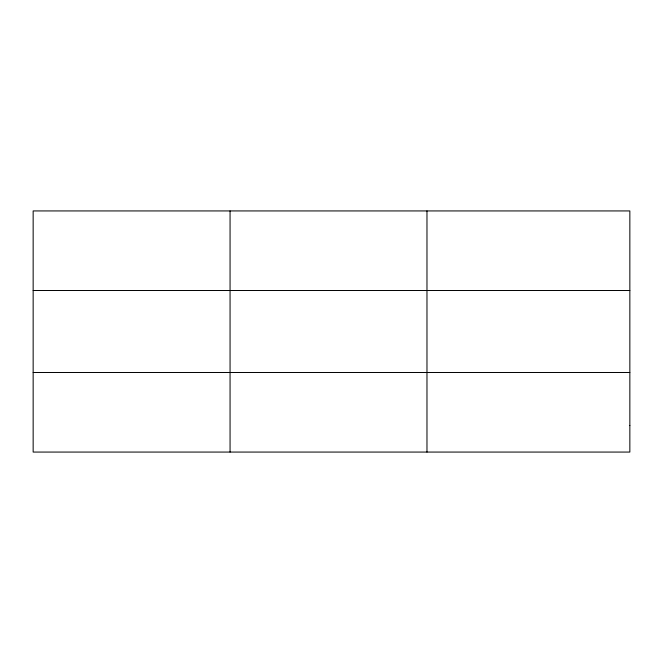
<?xml version="1.0" encoding="UTF-8"?>
<svg xmlns="http://www.w3.org/2000/svg" width="663" height="663" viewBox="0 0 663 663"><rect width="100%" height="100%" fill="white"/><g stroke="black" fill="none" stroke-linecap="round" stroke-linejoin="round"><path stroke-width="0.99" d="M230.061 210.933L230.061 452.067M426.972 210.933L426.972 452.067M33.15 290.51L629.85 290.51M33.15 372.49L629.85 372.49M629.85 425.538L629.85 452.067L33.15 452.067L33.15 210.933L629.85 210.933L629.85 425.538"/></g></svg>
